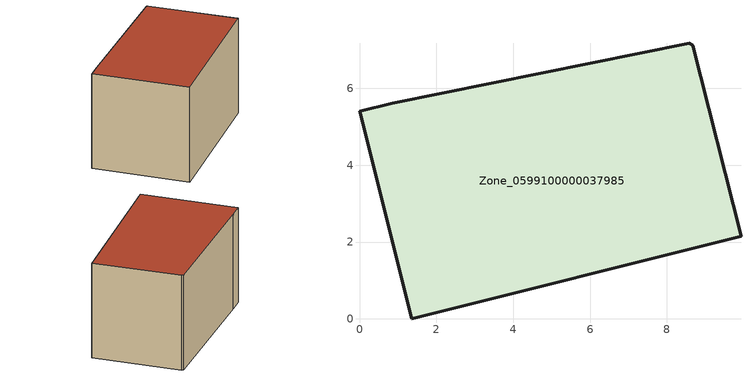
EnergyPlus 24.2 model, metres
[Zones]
Zone_0599100000037985
 floor ground (C_G): 9.93,2.15 1.36,0 0,5.41 0.85,5.62 8.58,7.18 8.67,7.12 z0
 wall outside (C_F): 1.36,0 9.93,2.15 8.67,7.12 8.58,7.18 0.85,5.62 0,5.41 1.36,0 z0:5.76
 roof outside (C_R): 8.58,7.18 0.85,5.62 0,5.41 1.36,0 9.93,2.15 8.67,7.12 z5.76
[BUILDING]
Pand.0599100000037985: North Axis=0; Terrain=City; Loads Convergence Tolerance Value=0.04; Temperature Convergence Tolerance Value=0.4; Solar Distribution=FullExterior; Maximum Number of Warmup Days=25; Minimum Number of Warmup Days=1
[Site:Location]
Rotterdam.The.Hague.AP_ZH_NLD Design_Conditions: Latitude=51.96; Longitude=4.45; Time Zone=1; Elevation=-4.5
[SITE:GROUNDTEMPERATURE:BUILDINGSURFACE]
18, 18, 18, 18, 18, 18, 18, 18, 18, 18, 18, 18
[MATERIAL] Thermal Absorptance=0.9; Solar Absorptance=0.7; Visible Absorptance=0.7
Name | Roughness | Thickness | Conductivity | Density | Specific Heat
G.TC.1975-1991 | MediumSmooth | 0.15 | 0.288461 | 540 | 1210
F.TC.1975-1991 | Rough | 0.3 | 0.230769 | 1920 | 840
R.TC.1975-1991 | MediumRough | 0.2 | 0.153846 | 1500 | 1000
[CONSTRUCTION]
C_G: G.TC.1975-1991
C_F: F.TC.1975-1991
C_R: R.TC.1975-1991
[ZONE]
Zone_0599100000037985: Type=1; Multiplier=1; Ceiling Height=Autocalculate; Volume=Autocalculate; Floor Area=autocalculate; Part of Total Floor Area=Yes
[ZONEINFILTRATION:DESIGNFLOWRATE]
Infil_Zone_0599100000037985: Zone or ZoneList or Space or SpaceList=Zone_0599100000037985; Schedule=AlwaysOn; Design Flow Rate Calculation Method=Flow/Area; Flow Rate per Floor Area=0.003; Constant Term Coefficient=1; Temperature Term Coefficient=0; Velocity Term Coefficient=0; Velocity Squared Term Coefficient=0
[HVACTEMPLATE:ZONE:IDEALLOADSAIRSYSTEM]
Zone_0599100000037985: Maximum Heating Supply Air Temperature=50; Minimum Cooling Supply Air Temperature=13; Maximum Heating Supply Air Humidity Ratio=0.0156; Minimum Cooling Supply Air Humidity Ratio=0.0077; Heating Limit=NoLimit; Cooling Limit=NoLimit; Dehumidification Control Type=ConstantSensibleHeatRatio; Cooling Sensible Heat Ratio=0.7; Dehumidification Setpoint=60; Humidification Control Type=None; Humidification Setpoint=30; Outdoor Air Method=None; Outdoor Air Flow Rate per Person=0.00944; Outdoor Air Flow Rate per Zone Floor Area=0; Outdoor Air Flow Rate per Zone=0; Demand Controlled Ventilation Type=None; Outdoor Air Economizer Type=NoEconomizer; Heat Recovery Type=None; Sensible Heat Recovery Effectiveness=0.7; Latent Heat Recovery Effectiveness=0.65
[ZONECONTROL:THERMOSTAT]
ThermostatControl_Zone_0599100000037985: Zone or ZoneList=Zone_0599100000037985; Control Type Schedule=DualSetpointControlType; Control 1=Thermostat_Zone_0599100000037985; Temperature Difference Between Cutout And Setpoint=0
[THERMOSTATSETPOINT:DUALSETPOINT]
Thermostat_Zone_0599100000037985: Heating Setpoint Temperature Schedule=HeatingSetpoint_Zone_0599100000037985; Cooling Setpoint Temperature Schedule=CoolingSetpoint_Zone_0599100000037985
[SCHEDULE:COMPACT]
HeatingSetpoint_Zone_0599100000037985: Through: 12/31, For: AllDays, Until: 24:00, 21
CoolingSetpoint_Zone_0599100000037985: Through: 12/31, For: AllDays, Until: 24:00, 24
DualSetpointControlType: Through: 12/31, For: AllDays, Until: 24:00, 4
AlwaysOn: Through: 12/31, For: AllDays, Until: 24:00, 1
